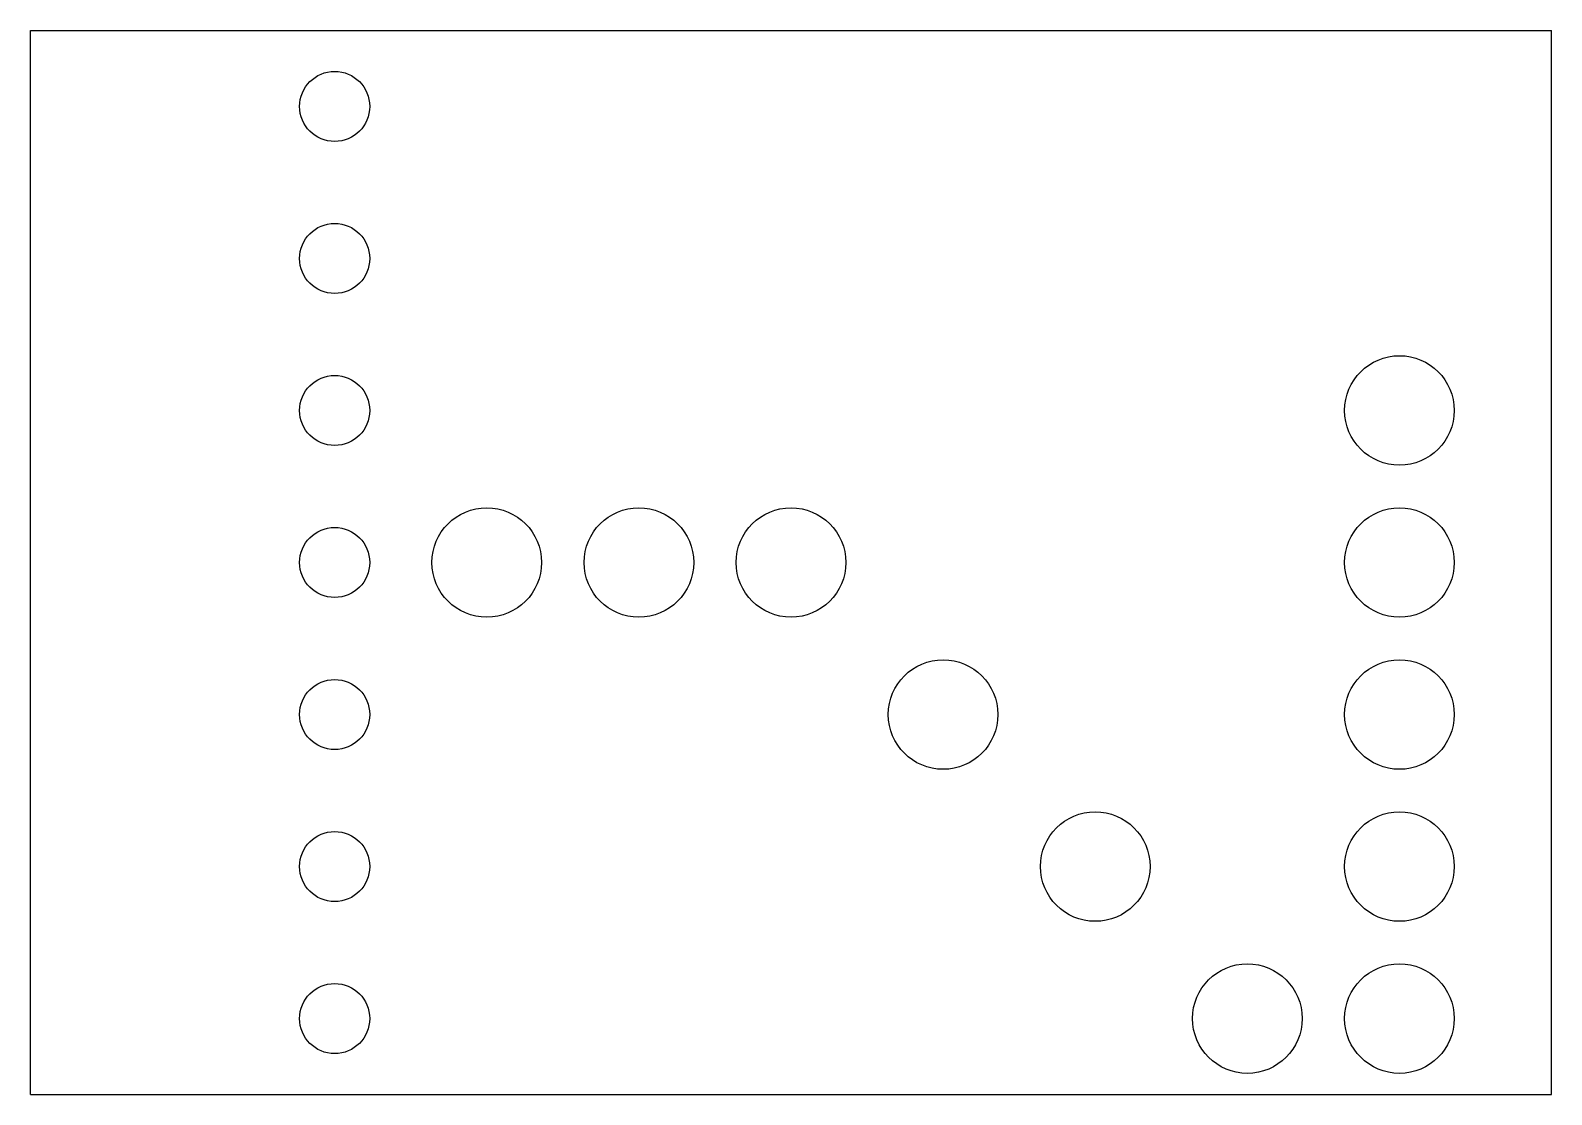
# Model space of a CAD drawing. Extents: x 0 to 25.4, y 0 to 17.8.
import ezdxf

# ---------------------------------------------------------------- set-up
doc = ezdxf.new("R2010")
doc.units = 0
doc.layers.add('JA', color=7, linetype='CONTINUOUS')

msp = doc.modelspace()

# ---------------------------------------------------------------- linework, layer by layer
at = {"layer": 'JA'}
for p, q in [((0, 0), (0, 17.78)), ((0, 17.78), (25.4, 17.78)), ((0, 17.78, 7), (25.4, 17.78)), ((25.4, 0), (25.4, 17.78)), ((0, 0), (25.4, 0))]:
    msp.add_line(p, q, dxfattribs=at)
for centre, radius in [((5.08, 16.51), 0.585), ((5.08, 13.97), 0.585), ((22.86, 11.43), 0.915), ((5.08, 11.43), 0.585), ((7.62, 8.89), 0.915), ((10.16, 8.89), 0.915), ((12.7, 8.89), 0.915), ((22.86, 8.89), 0.915), ((5.08, 8.89), 0.585), ((15.24, 6.35), 0.915), ((22.86, 6.35), 0.915), ((5.08, 6.35), 0.585), ((17.78, 3.81), 0.915), ((22.86, 3.81), 0.915), ((5.08, 3.81), 0.585), ((20.32, 1.27), 0.915), ((22.86, 1.27), 0.915), ((5.08, 1.27), 0.585)]:
    msp.add_circle(centre, radius, dxfattribs=at)

doc.saveas('drawing.dxf')
